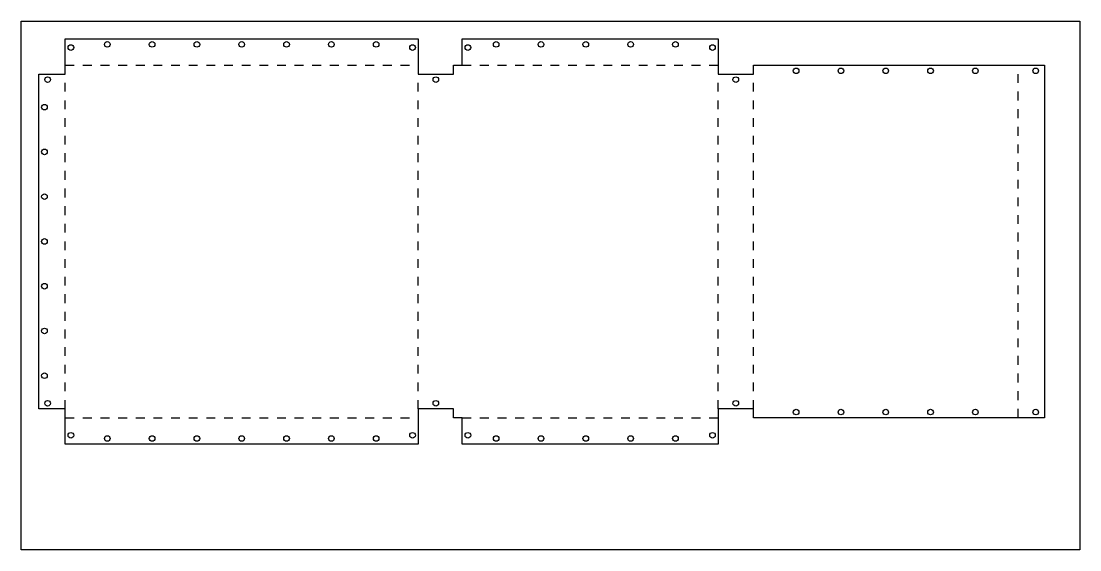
# Model space of a CAD drawing. Header units: metres. Extents: x 0 to 600, y -1550 to 300.
# Drawn here: x 0 to 600, y 0 to 300 of the extents above; entities that cross this region are included whole.
import ezdxf

# ---------------------------------------------------------------- set-up
doc = ezdxf.new("R2010")
doc.units = ezdxf.units.M

msp = doc.modelspace()

# ---------------------------------------------------------------- linework, layer by layer
at = {"layer": '1'}
for p, q in [((25, 270), (25, 290)), ((25, 290), (225, 290)), ((47.677468, 287.947532), (48.19249, 288.291659)), ((48.19249, 288.291659), (48.8, 288.4125)), ((48.8, 288.4125), (49.40751, 288.291659)), ((49.40751, 288.291659), (49.922532, 287.947532)), ((73.077468, 287.947532), (73.59249, 288.291659)), ((73.59249, 288.291659), (74.2, 288.4125)), ((74.2, 288.4125), (74.80751, 288.291659)), ((74.80751, 288.291659), (75.322532, 287.947532)), ((98.477468, 287.947532), (98.99249, 288.291659)), ((98.99249, 288.291659), (99.6, 288.4125)), ((99.6, 288.4125), (100.20751, 288.291659)), ((100.20751, 288.291659), (100.722532, 287.947532)), ((123.877468, 287.947532), (124.39249, 288.291659)), ((124.39249, 288.291659), (125, 288.4125)), ((125, 288.4125), (125.60751, 288.291659)), ((125.60751, 288.291659), (126.122532, 287.947532)), ((149.277468, 287.947532), (149.79249, 288.291659)), ((149.79249, 288.291659), (150.4, 288.4125)), ((150.4, 288.4125), (151.00751, 288.291659)), ((151.00751, 288.291659), (151.522532, 287.947532)), ((174.677468, 287.947532), (175.19249, 288.291659)), ((175.19249, 288.291659), (175.8, 288.4125)), ((175.8, 288.4125), (176.40751, 288.291659)), ((176.40751, 288.291659), (176.922532, 287.947532)), ((200.077468, 287.947532), (200.59249, 288.291659)), ((200.59249, 288.291659), (201.2, 288.4125)), ((201.2, 288.4125), (201.80751, 288.291659)), ((201.80751, 288.291659), (202.322532, 287.947532)), ((225, 290), (225, 270)), ((250, 275), (250, 290)), ((250, 290), (395, 290)), ((268.077468, 287.947532), (268.59249, 288.291659)), ((268.59249, 288.291659), (269.2, 288.4125)), ((269.2, 288.4125), (269.80751, 288.291659)), ((269.80751, 288.291659), (270.322532, 287.947532)), ((293.477468, 287.947532), (293.99249, 288.291659)), ((293.99249, 288.291659), (294.6, 288.4125)), ((294.6, 288.4125), (295.20751, 288.291659)), ((295.20751, 288.291659), (295.722532, 287.947532)), ((318.877468, 287.947532), (319.39249, 288.291659)), ((319.39249, 288.291659), (320, 288.4125)), ((320, 288.4125), (320.60751, 288.291659)), ((320.60751, 288.291659), (321.122532, 287.947532)), ((344.277468, 287.947532), (344.79249, 288.291659)), ((344.79249, 288.291659), (345.4, 288.4125)), ((345.4, 288.4125), (346.00751, 288.291659)), ((346.00751, 288.291659), (346.522532, 287.947532)), ((369.677468, 287.947532), (370.19249, 288.291659)), ((370.19249, 288.291659), (370.8, 288.4125)), ((370.8, 288.4125), (371.40751, 288.291659)), ((371.40751, 288.291659), (371.922532, 287.947532)), ((395, 290), (395, 270)), ((26.5875, 285), (26.708341, 285.60751)), ((26.708341, 284.39249), (26.5875, 285)), ((26.708341, 285.60751), (27.052468, 286.122532)), ((27.052468, 283.877468), (26.708341, 284.39249)), ((27.052468, 286.122532), (27.56749, 286.466659)), ((27.56749, 283.533341), (27.052468, 283.877468)), ((27.56749, 286.466659), (28.175, 286.5875)), ((28.175, 283.4125), (27.56749, 283.533341)), ((28.175, 286.5875), (28.78251, 286.466659)), ((28.78251, 283.533341), (28.175, 283.4125)), ((28.78251, 286.466659), (29.297532, 286.122532)), ((29.297532, 283.877468), (28.78251, 283.533341)), ((29.297532, 286.122532), (29.641659, 285.60751)), ((29.641659, 284.39249), (29.297532, 283.877468)), ((29.641659, 285.60751), (29.7625, 285)), ((29.7625, 285), (29.641659, 284.39249)), ((47.2125, 286.825), (47.333341, 287.43251)), ((47.333341, 286.21749), (47.2125, 286.825)), ((47.333341, 287.43251), (47.677468, 287.947532)), ((47.677468, 285.702468), (47.333341, 286.21749)), ((48.19249, 285.358341), (47.677468, 285.702468)), ((48.8, 285.2375), (48.19249, 285.358341)), ((49.40751, 285.358341), (48.8, 285.2375)), ((49.922532, 285.702468), (49.40751, 285.358341)), ((49.922532, 287.947532), (50.266659, 287.43251)), ((50.266659, 286.21749), (49.922532, 285.702468)), ((50.266659, 287.43251), (50.3875, 286.825)), ((50.3875, 286.825), (50.266659, 286.21749)), ((72.6125, 286.825), (72.733341, 287.43251)), ((72.733341, 286.21749), (72.6125, 286.825)), ((72.733341, 287.43251), (73.077468, 287.947532)), ((73.077468, 285.702468), (72.733341, 286.21749)), ((73.59249, 285.358341), (73.077468, 285.702468)), ((74.2, 285.2375), (73.59249, 285.358341)), ((74.80751, 285.358341), (74.2, 285.2375)), ((75.322532, 285.702468), (74.80751, 285.358341)), ((75.322532, 287.947532), (75.666659, 287.43251)), ((75.666659, 286.21749), (75.322532, 285.702468)), ((75.666659, 287.43251), (75.7875, 286.825)), ((75.7875, 286.825), (75.666659, 286.21749)), ((98.0125, 286.825), (98.133341, 287.43251)), ((98.133341, 286.21749), (98.0125, 286.825)), ((98.133341, 287.43251), (98.477468, 287.947532)), ((98.477468, 285.702468), (98.133341, 286.21749)), ((98.99249, 285.358341), (98.477468, 285.702468)), ((99.6, 285.2375), (98.99249, 285.358341)), ((100.20751, 285.358341), (99.6, 285.2375)), ((100.722532, 285.702468), (100.20751, 285.358341)), ((100.722532, 287.947532), (101.066659, 287.43251)), ((101.066659, 286.21749), (100.722532, 285.702468)), ((101.066659, 287.43251), (101.1875, 286.825)), ((101.1875, 286.825), (101.066659, 286.21749)), ((123.4125, 286.825), (123.533341, 287.43251)), ((123.533341, 286.21749), (123.4125, 286.825)), ((123.533341, 287.43251), (123.877468, 287.947532)), ((123.877468, 285.702468), (123.533341, 286.21749)), ((124.39249, 285.358341), (123.877468, 285.702468)), ((125, 285.2375), (124.39249, 285.358341)), ((125.60751, 285.358341), (125, 285.2375)), ((126.122532, 285.702468), (125.60751, 285.358341)), ((126.122532, 287.947532), (126.466659, 287.43251)), ((126.466659, 286.21749), (126.122532, 285.702468)), ((126.466659, 287.43251), (126.5875, 286.825)), ((126.5875, 286.825), (126.466659, 286.21749)), ((148.8125, 286.825), (148.933341, 287.43251)), ((148.933341, 286.21749), (148.8125, 286.825)), ((148.933341, 287.43251), (149.277468, 287.947532)), ((149.277468, 285.702468), (148.933341, 286.21749)), ((149.79249, 285.358341), (149.277468, 285.702468)), ((150.4, 285.2375), (149.79249, 285.358341)), ((151.00751, 285.358341), (150.4, 285.2375)), ((151.522532, 285.702468), (151.00751, 285.358341)), ((151.522532, 287.947532), (151.866659, 287.43251)), ((151.866659, 286.21749), (151.522532, 285.702468)), ((151.866659, 287.43251), (151.9875, 286.825)), ((151.9875, 286.825), (151.866659, 286.21749)), ((174.2125, 286.825), (174.333341, 287.43251)), ((174.333341, 286.21749), (174.2125, 286.825)), ((174.333341, 287.43251), (174.677468, 287.947532)), ((174.677468, 285.702468), (174.333341, 286.21749)), ((175.19249, 285.358341), (174.677468, 285.702468)), ((175.8, 285.2375), (175.19249, 285.358341)), ((176.40751, 285.358341), (175.8, 285.2375)), ((176.922532, 285.702468), (176.40751, 285.358341)), ((176.922532, 287.947532), (177.266659, 287.43251)), ((177.266659, 286.21749), (176.922532, 285.702468)), ((177.266659, 287.43251), (177.3875, 286.825)), ((177.3875, 286.825), (177.266659, 286.21749)), ((199.6125, 286.825), (199.733341, 287.43251)), ((199.733341, 286.21749), (199.6125, 286.825)), ((199.733341, 287.43251), (200.077468, 287.947532)), ((200.077468, 285.702468), (199.733341, 286.21749)), ((200.59249, 285.358341), (200.077468, 285.702468)), ((201.2, 285.2375), (200.59249, 285.358341)), ((201.80751, 285.358341), (201.2, 285.2375)), ((202.322532, 285.702468), (201.80751, 285.358341)), ((202.322532, 287.947532), (202.666659, 287.43251)), ((202.666659, 286.21749), (202.322532, 285.702468)), ((202.666659, 287.43251), (202.7875, 286.825)), ((202.7875, 286.825), (202.666659, 286.21749)), ((220.2375, 285), (220.358341, 285.60751)), ((220.358341, 284.39249), (220.2375, 285)), ((220.358341, 285.60751), (220.702468, 286.122532)), ((220.702468, 283.877468), (220.358341, 284.39249)), ((220.702468, 286.122532), (221.21749, 286.466659)), ((221.21749, 283.533341), (220.702468, 283.877468)), ((221.21749, 286.466659), (221.825, 286.5875)), ((221.825, 283.4125), (221.21749, 283.533341)), ((221.825, 286.5875), (222.43251, 286.466659)), ((222.43251, 283.533341), (221.825, 283.4125)), ((222.43251, 286.466659), (222.947532, 286.122532)), ((222.947532, 283.877468), (222.43251, 283.533341)), ((222.947532, 286.122532), (223.291659, 285.60751)), ((223.291659, 284.39249), (222.947532, 283.877468)), ((223.291659, 285.60751), (223.4125, 285)), ((223.4125, 285), (223.291659, 284.39249)), ((251.5875, 285), (251.708341, 285.60751)), ((251.708341, 284.39249), (251.5875, 285)), ((251.708341, 285.60751), (252.052468, 286.122532)), ((252.052468, 283.877468), (251.708341, 284.39249)), ((252.052468, 286.122532), (252.56749, 286.466659)), ((252.56749, 283.533341), (252.052468, 283.877468)), ((252.56749, 286.466659), (253.175, 286.5875)), ((253.175, 283.4125), (252.56749, 283.533341)), ((253.175, 286.5875), (253.78251, 286.466659)), ((253.78251, 283.533341), (253.175, 283.4125)), ((253.78251, 286.466659), (254.297532, 286.122532)), ((254.297532, 283.877468), (253.78251, 283.533341)), ((254.297532, 286.122532), (254.641659, 285.60751)), ((254.641659, 284.39249), (254.297532, 283.877468)), ((254.641659, 285.60751), (254.7625, 285)), ((254.7625, 285), (254.641659, 284.39249)), ((267.6125, 286.825), (267.733341, 287.43251)), ((267.733341, 286.21749), (267.6125, 286.825)), ((267.733341, 287.43251), (268.077468, 287.947532)), ((268.077468, 285.702468), (267.733341, 286.21749)), ((268.59249, 285.358341), (268.077468, 285.702468)), ((269.2, 285.2375), (268.59249, 285.358341)), ((269.80751, 285.358341), (269.2, 285.2375)), ((270.322532, 285.702468), (269.80751, 285.358341)), ((270.322532, 287.947532), (270.666659, 287.43251)), ((270.666659, 286.21749), (270.322532, 285.702468)), ((270.666659, 287.43251), (270.7875, 286.825)), ((270.7875, 286.825), (270.666659, 286.21749)), ((293.0125, 286.825), (293.133341, 287.43251)), ((293.133341, 286.21749), (293.0125, 286.825)), ((293.133341, 287.43251), (293.477468, 287.947532)), ((293.477468, 285.702468), (293.133341, 286.21749)), ((293.99249, 285.358341), (293.477468, 285.702468)), ((294.6, 285.2375), (293.99249, 285.358341)), ((295.20751, 285.358341), (294.6, 285.2375)), ((295.722532, 285.702468), (295.20751, 285.358341)), ((295.722532, 287.947532), (296.066659, 287.43251)), ((296.066659, 286.21749), (295.722532, 285.702468)), ((296.066659, 287.43251), (296.1875, 286.825)), ((296.1875, 286.825), (296.066659, 286.21749)), ((318.4125, 286.825), (318.533341, 287.43251)), ((318.533341, 286.21749), (318.4125, 286.825)), ((318.533341, 287.43251), (318.877468, 287.947532)), ((318.877468, 285.702468), (318.533341, 286.21749)), ((319.39249, 285.358341), (318.877468, 285.702468)), ((320, 285.2375), (319.39249, 285.358341)), ((320.60751, 285.358341), (320, 285.2375)), ((321.122532, 285.702468), (320.60751, 285.358341)), ((321.122532, 287.947532), (321.466659, 287.43251)), ((321.466659, 286.21749), (321.122532, 285.702468)), ((321.466659, 287.43251), (321.5875, 286.825)), ((321.5875, 286.825), (321.466659, 286.21749)), ((343.8125, 286.825), (343.933341, 287.43251)), ((343.933341, 286.21749), (343.8125, 286.825)), ((343.933341, 287.43251), (344.277468, 287.947532)), ((344.277468, 285.702468), (343.933341, 286.21749)), ((344.79249, 285.358341), (344.277468, 285.702468)), ((345.4, 285.2375), (344.79249, 285.358341)), ((346.00751, 285.358341), (345.4, 285.2375)), ((346.522532, 285.702468), (346.00751, 285.358341)), ((346.522532, 287.947532), (346.866659, 287.43251)), ((346.866659, 286.21749), (346.522532, 285.702468)), ((346.866659, 287.43251), (346.9875, 286.825)), ((346.9875, 286.825), (346.866659, 286.21749)), ((369.2125, 286.825), (369.333341, 287.43251)), ((369.333341, 286.21749), (369.2125, 286.825)), ((369.333341, 287.43251), (369.677468, 287.947532)), ((369.677468, 285.702468), (369.333341, 286.21749)), ((370.19249, 285.358341), (369.677468, 285.702468)), ((370.8, 285.2375), (370.19249, 285.358341)), ((371.40751, 285.358341), (370.8, 285.2375)), ((371.922532, 285.702468), (371.40751, 285.358341)), ((371.922532, 287.947532), (372.266659, 287.43251)), ((372.266659, 286.21749), (371.922532, 285.702468)), ((372.266659, 287.43251), (372.3875, 286.825)), ((372.3875, 286.825), (372.266659, 286.21749)), ((390.2375, 285), (390.358341, 285.60751)), ((390.358341, 284.39249), (390.2375, 285)), ((390.358341, 285.60751), (390.702468, 286.122532)), ((390.702468, 283.877468), (390.358341, 284.39249)), ((390.702468, 286.122532), (391.21749, 286.466659)), ((391.21749, 283.533341), (390.702468, 283.877468)), ((391.21749, 286.466659), (391.825, 286.5875)), ((391.825, 283.4125), (391.21749, 283.533341)), ((391.825, 286.5875), (392.43251, 286.466659)), ((392.43251, 283.533341), (391.825, 283.4125)), ((392.43251, 286.466659), (392.947532, 286.122532)), ((392.947532, 283.877468), (392.43251, 283.533341)), ((392.947532, 286.122532), (393.291659, 285.60751)), ((393.291659, 284.39249), (392.947532, 283.877468)), ((393.291659, 285.60751), (393.4125, 285)), ((393.4125, 285), (393.291659, 284.39249)), ((10, 80), (10, 270)), ((10, 270), (25, 270)), ((225, 270), (245.00001, 270)), ((245.00001, 270), (245.00001, 275)), ((245.00001, 275), (250, 275)), ((395, 270), (415, 270)), ((415, 270), (415, 275)), ((415, 275), (580, 275)), ((437.6125, 271.825), (437.733341, 272.43251)), ((437.733341, 271.21749), (437.6125, 271.825)), ((437.733341, 272.43251), (438.077468, 272.947532)), ((438.077468, 270.702468), (437.733341, 271.21749)), ((438.077468, 272.947532), (438.59249, 273.291659)), ((438.59249, 270.358341), (438.077468, 270.702468)), ((438.59249, 273.291659), (439.2, 273.4125)), ((439.2, 270.2375), (438.59249, 270.358341)), ((439.2, 273.4125), (439.80751, 273.291659)), ((439.80751, 270.358341), (439.2, 270.2375)), ((439.80751, 273.291659), (440.322532, 272.947532)), ((440.322532, 270.702468), (439.80751, 270.358341)), ((440.322532, 272.947532), (440.666659, 272.43251)), ((440.666659, 271.21749), (440.322532, 270.702468)), ((440.666659, 272.43251), (440.7875, 271.825)), ((440.7875, 271.825), (440.666659, 271.21749)), ((463.0125, 271.825), (463.133341, 272.43251)), ((463.133341, 271.21749), (463.0125, 271.825)), ((463.133341, 272.43251), (463.477468, 272.947532)), ((463.477468, 270.702468), (463.133341, 271.21749)), ((463.477468, 272.947532), (463.99249, 273.291659)), ((463.99249, 270.358341), (463.477468, 270.702468)), ((463.99249, 273.291659), (464.6, 273.4125)), ((464.6, 270.2375), (463.99249, 270.358341)), ((464.6, 273.4125), (465.20751, 273.291659)), ((465.20751, 270.358341), (464.6, 270.2375)), ((465.20751, 273.291659), (465.722532, 272.947532)), ((465.722532, 270.702468), (465.20751, 270.358341)), ((465.722532, 272.947532), (466.066659, 272.43251)), ((466.066659, 271.21749), (465.722532, 270.702468)), ((466.066659, 272.43251), (466.1875, 271.825)), ((466.1875, 271.825), (466.066659, 271.21749)), ((488.4125, 271.825), (488.533341, 272.43251)), ((488.533341, 271.21749), (488.4125, 271.825)), ((488.533341, 272.43251), (488.877468, 272.947532)), ((488.877468, 270.702468), (488.533341, 271.21749)), ((488.877468, 272.947532), (489.39249, 273.291659)), ((489.39249, 270.358341), (488.877468, 270.702468)), ((489.39249, 273.291659), (490, 273.4125)), ((490, 270.2375), (489.39249, 270.358341)), ((490, 273.4125), (490.60751, 273.291659)), ((490.60751, 270.358341), (490, 270.2375)), ((490.60751, 273.291659), (491.122532, 272.947532)), ((491.122532, 270.702468), (490.60751, 270.358341)), ((491.122532, 272.947532), (491.466659, 272.43251)), ((491.466659, 271.21749), (491.122532, 270.702468)), ((491.466659, 272.43251), (491.5875, 271.825)), ((491.5875, 271.825), (491.466659, 271.21749)), ((513.8125, 271.825), (513.933341, 272.43251)), ((513.933341, 271.21749), (513.8125, 271.825)), ((513.933341, 272.43251), (514.277468, 272.947532)), ((514.277468, 270.702468), (513.933341, 271.21749)), ((514.277468, 272.947532), (514.79249, 273.291659)), ((514.79249, 270.358341), (514.277468, 270.702468)), ((514.79249, 273.291659), (515.4, 273.4125)), ((515.4, 270.2375), (514.79249, 270.358341)), ((515.4, 273.4125), (516.00751, 273.291659)), ((516.00751, 270.358341), (515.4, 270.2375)), ((516.00751, 273.291659), (516.522532, 272.947532)), ((516.522532, 270.702468), (516.00751, 270.358341)), ((516.522532, 272.947532), (516.866659, 272.43251)), ((516.866659, 271.21749), (516.522532, 270.702468)), ((516.866659, 272.43251), (516.9875, 271.825)), ((516.9875, 271.825), (516.866659, 271.21749)), ((539.2125, 271.825), (539.333341, 272.43251)), ((539.333341, 271.21749), (539.2125, 271.825)), ((539.333341, 272.43251), (539.677468, 272.947532)), ((539.677468, 270.702468), (539.333341, 271.21749)), ((539.677468, 272.947532), (540.19249, 273.291659)), ((540.19249, 270.358341), (539.677468, 270.702468)), ((540.19249, 273.291659), (540.8, 273.4125)), ((540.8, 270.2375), (540.19249, 270.358341)), ((540.8, 273.4125), (541.40751, 273.291659)), ((541.40751, 270.358341), (540.8, 270.2375)), ((541.40751, 273.291659), (541.922532, 272.947532)), ((541.922532, 270.702468), (541.40751, 270.358341)), ((541.922532, 272.947532), (542.266659, 272.43251)), ((542.266659, 271.21749), (541.922532, 270.702468)), ((542.266659, 272.43251), (542.3875, 271.825)), ((542.3875, 271.825), (542.266659, 271.21749)), ((573.4125, 271.825), (573.533341, 272.43251)), ((573.533341, 271.21749), (573.4125, 271.825)), ((573.533341, 272.43251), (573.877468, 272.947532)), ((573.877468, 270.702468), (573.533341, 271.21749)), ((573.877468, 272.947532), (574.39249, 273.291659)), ((574.39249, 270.358341), (573.877468, 270.702468)), ((574.39249, 273.291659), (575, 273.4125)), ((575, 270.2375), (574.39249, 270.358341)), ((575, 273.4125), (575.60751, 273.291659)), ((575.60751, 270.358341), (575, 270.2375)), ((575.60751, 273.291659), (576.122532, 272.947532)), ((576.122532, 270.702468), (575.60751, 270.358341)), ((576.122532, 272.947532), (576.466659, 272.43251)), ((576.466659, 271.21749), (576.122532, 270.702468)), ((576.466659, 272.43251), (576.5875, 271.825)), ((576.5875, 271.825), (576.466659, 271.21749)), ((580, 275), (580, 75)), ((13.4125, 266.825), (13.533341, 267.43251)), ((13.533341, 266.21749), (13.4125, 266.825)), ((13.533341, 267.43251), (13.877468, 267.947532)), ((13.877468, 265.702468), (13.533341, 266.21749)), ((13.877468, 267.947532), (14.39249, 268.291659)), ((14.39249, 265.358341), (13.877468, 265.702468)), ((14.39249, 268.291659), (15, 268.4125)), ((15, 265.2375), (14.39249, 265.358341)), ((15, 268.4125), (15.60751, 268.291659)), ((15.60751, 265.358341), (15, 265.2375)), ((15.60751, 268.291659), (16.122532, 267.947532)), ((16.122532, 265.702468), (15.60751, 265.358341)), ((16.122532, 267.947532), (16.466659, 267.43251)), ((16.466659, 266.21749), (16.122532, 265.702468)), ((16.466659, 267.43251), (16.5875, 266.825)), ((16.5875, 266.825), (16.466659, 266.21749)), ((233.4125, 266.825), (233.533341, 267.43251)), ((233.533341, 266.21749), (233.4125, 266.825)), ((233.533341, 267.43251), (233.877468, 267.947532)), ((233.877468, 265.702468), (233.533341, 266.21749)), ((233.877468, 267.947532), (234.39249, 268.291659)), ((234.39249, 265.358341), (233.877468, 265.702468)), ((234.39249, 268.291659), (235, 268.4125)), ((235, 265.2375), (234.39249, 265.358341)), ((235, 268.4125), (235.60751, 268.291659)), ((235.60751, 265.358341), (235, 265.2375)), ((235.60751, 268.291659), (236.122532, 267.947532)), ((236.122532, 265.702468), (235.60751, 265.358341)), ((236.122532, 267.947532), (236.466659, 267.43251)), ((236.466659, 266.21749), (236.122532, 265.702468)), ((236.466659, 267.43251), (236.5875, 266.825)), ((236.5875, 266.825), (236.466659, 266.21749)), ((403.4125, 266.825), (403.533341, 267.43251)), ((403.533341, 266.21749), (403.4125, 266.825)), ((403.533341, 267.43251), (403.877468, 267.947532)), ((403.877468, 265.702468), (403.533341, 266.21749)), ((403.877468, 267.947532), (404.39249, 268.291659)), ((404.39249, 265.358341), (403.877468, 265.702468)), ((404.39249, 268.291659), (405, 268.4125)), ((405, 265.2375), (404.39249, 265.358341)), ((405, 268.4125), (405.60751, 268.291659)), ((405.60751, 265.358341), (405, 265.2375)), ((405.60751, 268.291659), (406.122532, 267.947532)), ((406.122532, 265.702468), (405.60751, 265.358341)), ((406.122532, 267.947532), (406.466659, 267.43251)), ((406.466659, 266.21749), (406.122532, 265.702468)), ((406.466659, 267.43251), (406.5875, 266.825)), ((406.5875, 266.825), (406.466659, 266.21749)), ((11.708341, 251.80751), (12.052468, 252.322532)), ((12.052468, 252.322532), (12.56749, 252.666659)), ((12.56749, 252.666659), (13.175, 252.7875)), ((13.175, 252.7875), (13.78251, 252.666659)), ((13.78251, 252.666659), (14.297532, 252.322532)), ((14.297532, 252.322532), (14.641659, 251.80751)), ((11.5875, 251.2), (11.708341, 251.80751)), ((11.708341, 250.59249), (11.5875, 251.2)), ((12.052468, 250.077468), (11.708341, 250.59249)), ((12.56749, 249.733341), (12.052468, 250.077468)), ((13.175, 249.6125), (12.56749, 249.733341)), ((13.78251, 249.733341), (13.175, 249.6125)), ((14.297532, 250.077468), (13.78251, 249.733341)), ((14.641659, 250.59249), (14.297532, 250.077468)), ((14.641659, 251.80751), (14.7625, 251.2)), ((14.7625, 251.2), (14.641659, 250.59249)), ((11.5875, 225.8), (11.708341, 226.40751)), ((11.708341, 225.19249), (11.5875, 225.8)), ((11.708341, 226.40751), (12.052468, 226.922532)), ((12.052468, 224.677468), (11.708341, 225.19249)), ((12.052468, 226.922532), (12.56749, 227.266659)), ((12.56749, 224.333341), (12.052468, 224.677468)), ((12.56749, 227.266659), (13.175, 227.3875)), ((13.175, 224.2125), (12.56749, 224.333341)), ((13.175, 227.3875), (13.78251, 227.266659)), ((13.78251, 224.333341), (13.175, 224.2125)), ((13.78251, 227.266659), (14.297532, 226.922532)), ((14.297532, 224.677468), (13.78251, 224.333341)), ((14.297532, 226.922532), (14.641659, 226.40751)), ((14.641659, 225.19249), (14.297532, 224.677468)), ((14.641659, 226.40751), (14.7625, 225.8)), ((14.7625, 225.8), (14.641659, 225.19249)), ((11.5875, 200.4), (11.708341, 201.00751)), ((11.708341, 199.79249), (11.5875, 200.4)), ((11.708341, 201.00751), (12.052468, 201.522532)), ((12.052468, 199.277468), (11.708341, 199.79249)), ((12.052468, 201.522532), (12.56749, 201.866659)), ((12.56749, 198.933341), (12.052468, 199.277468)), ((12.56749, 201.866659), (13.175, 201.9875)), ((13.175, 198.8125), (12.56749, 198.933341)), ((13.175, 201.9875), (13.78251, 201.866659)), ((13.78251, 198.933341), (13.175, 198.8125)), ((13.78251, 201.866659), (14.297532, 201.522532)), ((14.297532, 199.277468), (13.78251, 198.933341)), ((14.297532, 201.522532), (14.641659, 201.00751)), ((14.641659, 199.79249), (14.297532, 199.277468)), ((14.641659, 201.00751), (14.7625, 200.4)), ((14.7625, 200.4), (14.641659, 199.79249)), ((11.5875, 175), (11.708341, 175.60751)), ((11.708341, 174.39249), (11.5875, 175)), ((11.708341, 175.60751), (12.052468, 176.122532)), ((12.052468, 173.877468), (11.708341, 174.39249)), ((12.052468, 176.122532), (12.56749, 176.466659)), ((12.56749, 176.466659), (13.175, 176.5875)), ((13.175, 176.5875), (13.78251, 176.466659)), ((13.78251, 176.466659), (14.297532, 176.122532)), ((14.297532, 176.122532), (14.641659, 175.60751)), ((14.641659, 174.39249), (14.297532, 173.877468)), ((14.641659, 175.60751), (14.7625, 175)), ((14.7625, 175), (14.641659, 174.39249)), ((12.56749, 173.533341), (12.052468, 173.877468)), ((13.175, 173.4125), (12.56749, 173.533341)), ((13.78251, 173.533341), (13.175, 173.4125)), ((14.297532, 173.877468), (13.78251, 173.533341)), ((11.5875, 149.6), (11.708341, 150.20751)), ((11.708341, 150.20751), (12.052468, 150.722532)), ((12.052468, 150.722532), (12.56749, 151.066659)), ((12.56749, 151.066659), (13.175, 151.1875)), ((13.175, 151.1875), (13.78251, 151.066659)), ((13.78251, 151.066659), (14.297532, 150.722532)), ((14.297532, 150.722532), (14.641659, 150.20751)), ((14.641659, 150.20751), (14.7625, 149.6)), ((11.708341, 148.99249), (11.5875, 149.6)), ((12.052468, 148.477468), (11.708341, 148.99249)), ((12.56749, 148.133341), (12.052468, 148.477468)), ((13.175, 148.0125), (12.56749, 148.133341)), ((13.78251, 148.133341), (13.175, 148.0125)), ((14.297532, 148.477468), (13.78251, 148.133341)), ((14.641659, 148.99249), (14.297532, 148.477468)), ((14.7625, 149.6), (14.641659, 148.99249)), ((11.5875, 124.2), (11.708341, 124.80751)), ((11.708341, 123.59249), (11.5875, 124.2)), ((11.708341, 124.80751), (12.052468, 125.322532)), ((12.052468, 123.077468), (11.708341, 123.59249)), ((12.052468, 125.322532), (12.56749, 125.666659)), ((12.56749, 122.733341), (12.052468, 123.077468)), ((12.56749, 125.666659), (13.175, 125.7875)), ((13.175, 122.6125), (12.56749, 122.733341)), ((13.175, 125.7875), (13.78251, 125.666659)), ((13.78251, 122.733341), (13.175, 122.6125)), ((13.78251, 125.666659), (14.297532, 125.322532)), ((14.297532, 123.077468), (13.78251, 122.733341)), ((14.297532, 125.322532), (14.641659, 124.80751)), ((14.641659, 123.59249), (14.297532, 123.077468)), ((14.641659, 124.80751), (14.7625, 124.2)), ((14.7625, 124.2), (14.641659, 123.59249)), ((11.5875, 98.8), (11.708341, 99.40751)), ((11.708341, 98.19249), (11.5875, 98.8)), ((11.708341, 99.40751), (12.052468, 99.922532)), ((12.052468, 97.677468), (11.708341, 98.19249)), ((12.052468, 99.922532), (12.56749, 100.266659)), ((12.56749, 97.333341), (12.052468, 97.677468)), ((12.56749, 100.266659), (13.175, 100.3875)), ((13.175, 97.2125), (12.56749, 97.333341)), ((13.175, 100.3875), (13.78251, 100.266659)), ((13.78251, 97.333341), (13.175, 97.2125)), ((13.78251, 100.266659), (14.297532, 99.922532)), ((14.297532, 97.677468), (13.78251, 97.333341)), ((14.297532, 99.922532), (14.641659, 99.40751)), ((14.641659, 98.19249), (14.297532, 97.677468)), ((14.641659, 99.40751), (14.7625, 98.8)), ((14.7625, 98.8), (14.641659, 98.19249)), ((13.533341, 83.78251), (13.877468, 84.297532)), ((13.877468, 84.297532), (14.39249, 84.641659)), ((14.39249, 84.641659), (15, 84.7625)), ((15, 84.7625), (15.60751, 84.641659)), ((15.60751, 84.641659), (16.122532, 84.297532)), ((16.122532, 84.297532), (16.466659, 83.78251)), ((233.533341, 83.78251), (233.877468, 84.297532)), ((233.877468, 84.297532), (234.39249, 84.641659)), ((234.39249, 84.641659), (235, 84.7625)), ((235, 84.7625), (235.60751, 84.641659)), ((235.60751, 84.641659), (236.122532, 84.297532)), ((236.122532, 84.297532), (236.466659, 83.78251)), ((403.533341, 83.78251), (403.877468, 84.297532)), ((403.877468, 84.297532), (404.39249, 84.641659)), ((404.39249, 84.641659), (405, 84.7625)), ((405, 84.7625), (405.60751, 84.641659)), ((405.60751, 84.641659), (406.122532, 84.297532)), ((406.122532, 84.297532), (406.466659, 83.78251)), ((25, 80), (10, 80)), ((13.4125, 83.175), (13.533341, 83.78251)), ((13.533341, 82.56749), (13.4125, 83.175)), ((13.877468, 82.052468), (13.533341, 82.56749)), ((14.39249, 81.708341), (13.877468, 82.052468)), ((15, 81.5875), (14.39249, 81.708341)), ((15.60751, 81.708341), (15, 81.5875)), ((16.122532, 82.052468), (15.60751, 81.708341)), ((16.466659, 82.56749), (16.122532, 82.052468)), ((16.466659, 83.78251), (16.5875, 83.175)), ((16.5875, 83.175), (16.466659, 82.56749)), ((25, 60), (25, 80)), ((245.00001, 80), (225, 80)), ((225, 80), (225, 60)), ((233.4125, 83.175), (233.533341, 83.78251)), ((233.533341, 82.56749), (233.4125, 83.175)), ((233.877468, 82.052468), (233.533341, 82.56749)), ((234.39249, 81.708341), (233.877468, 82.052468)), ((235, 81.5875), (234.39249, 81.708341)), ((235.60751, 81.708341), (235, 81.5875)), ((236.122532, 82.052468), (235.60751, 81.708341)), ((236.466659, 82.56749), (236.122532, 82.052468)), ((236.466659, 83.78251), (236.5875, 83.175)), ((236.5875, 83.175), (236.466659, 82.56749)), ((245.00001, 75), (245.00001, 80)), ((415, 80), (395, 80)), ((395, 80), (395, 60)), ((403.4125, 83.175), (403.533341, 83.78251)), ((403.533341, 82.56749), (403.4125, 83.175)), ((403.877468, 82.052468), (403.533341, 82.56749)), ((404.39249, 81.708341), (403.877468, 82.052468)), ((405, 81.5875), (404.39249, 81.708341)), ((405.60751, 81.708341), (405, 81.5875)), ((406.122532, 82.052468), (405.60751, 81.708341)), ((406.466659, 82.56749), (406.122532, 82.052468)), ((406.466659, 83.78251), (406.5875, 83.175)), ((406.5875, 83.175), (406.466659, 82.56749)), ((415, 75), (415, 80)), ((437.6125, 78.175), (437.733341, 78.78251)), ((437.733341, 77.56749), (437.6125, 78.175)), ((437.733341, 78.78251), (438.077468, 79.297532)), ((438.077468, 79.297532), (438.59249, 79.641659)), ((438.59249, 79.641659), (439.2, 79.7625)), ((439.2, 79.7625), (439.80751, 79.641659)), ((439.80751, 79.641659), (440.322532, 79.297532)), ((440.322532, 79.297532), (440.666659, 78.78251)), ((440.666659, 78.78251), (440.7875, 78.175)), ((440.7875, 78.175), (440.666659, 77.56749)), ((463.0125, 78.175), (463.133341, 78.78251)), ((463.133341, 77.56749), (463.0125, 78.175)), ((463.133341, 78.78251), (463.477468, 79.297532)), ((463.477468, 79.297532), (463.99249, 79.641659)), ((463.99249, 79.641659), (464.6, 79.7625)), ((464.6, 79.7625), (465.20751, 79.641659)), ((465.20751, 79.641659), (465.722532, 79.297532)), ((465.722532, 79.297532), (466.066659, 78.78251)), ((466.066659, 78.78251), (466.1875, 78.175)), ((466.1875, 78.175), (466.066659, 77.56749)), ((488.4125, 78.175), (488.533341, 78.78251)), ((488.533341, 77.56749), (488.4125, 78.175)), ((488.533341, 78.78251), (488.877468, 79.297532)), ((488.877468, 79.297532), (489.39249, 79.641659)), ((489.39249, 79.641659), (490, 79.7625)), ((490, 79.7625), (490.60751, 79.641659)), ((490.60751, 79.641659), (491.122532, 79.297532)), ((491.122532, 79.297532), (491.466659, 78.78251)), ((491.466659, 78.78251), (491.5875, 78.175)), ((491.5875, 78.175), (491.466659, 77.56749)), ((513.8125, 78.175), (513.933341, 78.78251)), ((513.933341, 77.56749), (513.8125, 78.175)), ((513.933341, 78.78251), (514.277468, 79.297532)), ((514.277468, 79.297532), (514.79249, 79.641659)), ((514.79249, 79.641659), (515.4, 79.7625)), ((515.4, 79.7625), (516.00751, 79.641659)), ((516.00751, 79.641659), (516.522532, 79.297532)), ((516.522532, 79.297532), (516.866659, 78.78251)), ((516.866659, 78.78251), (516.9875, 78.175)), ((516.9875, 78.175), (516.866659, 77.56749)), ((539.2125, 78.175), (539.333341, 78.78251)), ((539.333341, 77.56749), (539.2125, 78.175)), ((539.333341, 78.78251), (539.677468, 79.297532)), ((539.677468, 79.297532), (540.19249, 79.641659)), ((540.19249, 79.641659), (540.8, 79.7625)), ((540.8, 79.7625), (541.40751, 79.641659)), ((541.40751, 79.641659), (541.922532, 79.297532)), ((541.922532, 79.297532), (542.266659, 78.78251)), ((542.266659, 78.78251), (542.3875, 78.175)), ((542.3875, 78.175), (542.266659, 77.56749)), ((573.4125, 78.175), (573.533341, 78.78251)), ((573.533341, 77.56749), (573.4125, 78.175)), ((573.533341, 78.78251), (573.877468, 79.297532)), ((573.877468, 79.297532), (574.39249, 79.641659)), ((574.39249, 79.641659), (575, 79.7625)), ((575, 79.7625), (575.60751, 79.641659)), ((575.60751, 79.641659), (576.122532, 79.297532)), ((576.122532, 79.297532), (576.466659, 78.78251)), ((576.466659, 78.78251), (576.5875, 78.175)), ((576.5875, 78.175), (576.466659, 77.56749)), ((250, 75), (245.00001, 75)), ((250, 60), (250, 75)), ((580, 75), (415, 75)), ((438.077468, 77.052468), (437.733341, 77.56749)), ((438.59249, 76.708341), (438.077468, 77.052468)), ((439.2, 76.5875), (438.59249, 76.708341)), ((439.80751, 76.708341), (439.2, 76.5875)), ((440.322532, 77.052468), (439.80751, 76.708341)), ((440.666659, 77.56749), (440.322532, 77.052468)), ((463.477468, 77.052468), (463.133341, 77.56749)), ((463.99249, 76.708341), (463.477468, 77.052468)), ((464.6, 76.5875), (463.99249, 76.708341)), ((465.20751, 76.708341), (464.6, 76.5875)), ((465.722532, 77.052468), (465.20751, 76.708341)), ((466.066659, 77.56749), (465.722532, 77.052468)), ((488.877468, 77.052468), (488.533341, 77.56749)), ((489.39249, 76.708341), (488.877468, 77.052468)), ((490, 76.5875), (489.39249, 76.708341)), ((490.60751, 76.708341), (490, 76.5875)), ((491.122532, 77.052468), (490.60751, 76.708341)), ((491.466659, 77.56749), (491.122532, 77.052468)), ((514.277468, 77.052468), (513.933341, 77.56749)), ((514.79249, 76.708341), (514.277468, 77.052468)), ((515.4, 76.5875), (514.79249, 76.708341)), ((516.00751, 76.708341), (515.4, 76.5875)), ((516.522532, 77.052468), (516.00751, 76.708341)), ((516.866659, 77.56749), (516.522532, 77.052468)), ((539.677468, 77.052468), (539.333341, 77.56749)), ((540.19249, 76.708341), (539.677468, 77.052468)), ((540.8, 76.5875), (540.19249, 76.708341)), ((541.40751, 76.708341), (540.8, 76.5875)), ((541.922532, 77.052468), (541.40751, 76.708341)), ((542.266659, 77.56749), (541.922532, 77.052468)), ((573.877468, 77.052468), (573.533341, 77.56749)), ((574.39249, 76.708341), (573.877468, 77.052468)), ((575, 76.5875), (574.39249, 76.708341)), ((575.60751, 76.708341), (575, 76.5875)), ((576.122532, 77.052468), (575.60751, 76.708341)), ((576.466659, 77.56749), (576.122532, 77.052468)), ((26.708341, 65.60751), (27.052468, 66.122532)), ((27.052468, 66.122532), (27.56749, 66.466659)), ((27.56749, 66.466659), (28.175, 66.5875)), ((28.175, 66.5875), (28.78251, 66.466659)), ((28.78251, 66.466659), (29.297532, 66.122532)), ((29.297532, 66.122532), (29.641659, 65.60751)), ((220.358341, 65.60751), (220.702468, 66.122532)), ((220.702468, 66.122532), (221.21749, 66.466659)), ((221.21749, 66.466659), (221.825, 66.5875)), ((221.825, 66.5875), (222.43251, 66.466659)), ((222.43251, 66.466659), (222.947532, 66.122532)), ((222.947532, 66.122532), (223.291659, 65.60751)), ((251.708341, 65.60751), (252.052468, 66.122532)), ((252.052468, 66.122532), (252.56749, 66.466659)), ((252.56749, 66.466659), (253.175, 66.5875)), ((253.175, 66.5875), (253.78251, 66.466659)), ((253.78251, 66.466659), (254.297532, 66.122532)), ((254.297532, 66.122532), (254.641659, 65.60751)), ((390.358341, 65.60751), (390.702468, 66.122532)), ((390.702468, 66.122532), (391.21749, 66.466659)), ((391.21749, 66.466659), (391.825, 66.5875)), ((391.825, 66.5875), (392.43251, 66.466659)), ((392.43251, 66.466659), (392.947532, 66.122532)), ((392.947532, 66.122532), (393.291659, 65.60751)), ((225, 60), (25, 60)), ((26.5875, 65), (26.708341, 65.60751)), ((26.708341, 64.39249), (26.5875, 65)), ((27.052468, 63.877468), (26.708341, 64.39249)), ((27.56749, 63.533341), (27.052468, 63.877468)), ((28.175, 63.4125), (27.56749, 63.533341)), ((28.78251, 63.533341), (28.175, 63.4125)), ((29.297532, 63.877468), (28.78251, 63.533341)), ((29.641659, 64.39249), (29.297532, 63.877468)), ((29.641659, 65.60751), (29.7625, 65)), ((29.7625, 65), (29.641659, 64.39249)), ((47.2125, 63.175), (47.333341, 63.78251)), ((47.333341, 62.56749), (47.2125, 63.175)), ((47.333341, 63.78251), (47.677468, 64.297532)), ((47.677468, 62.052468), (47.333341, 62.56749)), ((47.677468, 64.297532), (48.19249, 64.641659)), ((48.19249, 61.708341), (47.677468, 62.052468)), ((48.19249, 64.641659), (48.8, 64.7625)), ((48.8, 61.5875), (48.19249, 61.708341)), ((48.8, 64.7625), (49.40751, 64.641659)), ((49.40751, 61.708341), (48.8, 61.5875)), ((49.40751, 64.641659), (49.922532, 64.297532)), ((49.922532, 62.052468), (49.40751, 61.708341)), ((49.922532, 64.297532), (50.266659, 63.78251)), ((50.266659, 62.56749), (49.922532, 62.052468)), ((50.266659, 63.78251), (50.3875, 63.175)), ((50.3875, 63.175), (50.266659, 62.56749)), ((72.6125, 63.175), (72.733341, 63.78251)), ((72.733341, 62.56749), (72.6125, 63.175)), ((72.733341, 63.78251), (73.077468, 64.297532)), ((73.077468, 62.052468), (72.733341, 62.56749)), ((73.077468, 64.297532), (73.59249, 64.641659)), ((73.59249, 61.708341), (73.077468, 62.052468)), ((73.59249, 64.641659), (74.2, 64.7625)), ((74.2, 61.5875), (73.59249, 61.708341)), ((74.2, 64.7625), (74.80751, 64.641659)), ((74.80751, 61.708341), (74.2, 61.5875)), ((74.80751, 64.641659), (75.322532, 64.297532)), ((75.322532, 62.052468), (74.80751, 61.708341)), ((75.322532, 64.297532), (75.666659, 63.78251)), ((75.666659, 62.56749), (75.322532, 62.052468)), ((75.666659, 63.78251), (75.7875, 63.175)), ((75.7875, 63.175), (75.666659, 62.56749)), ((98.0125, 63.175), (98.133341, 63.78251)), ((98.133341, 62.56749), (98.0125, 63.175)), ((98.133341, 63.78251), (98.477468, 64.297532)), ((98.477468, 62.052468), (98.133341, 62.56749)), ((98.477468, 64.297532), (98.99249, 64.641659)), ((98.99249, 61.708341), (98.477468, 62.052468)), ((98.99249, 64.641659), (99.6, 64.7625)), ((99.6, 61.5875), (98.99249, 61.708341)), ((99.6, 64.7625), (100.20751, 64.641659)), ((100.20751, 61.708341), (99.6, 61.5875)), ((100.20751, 64.641659), (100.722532, 64.297532)), ((100.722532, 62.052468), (100.20751, 61.708341)), ((100.722532, 64.297532), (101.066659, 63.78251)), ((101.066659, 62.56749), (100.722532, 62.052468)), ((101.066659, 63.78251), (101.1875, 63.175)), ((101.1875, 63.175), (101.066659, 62.56749)), ((123.4125, 63.175), (123.533341, 63.78251)), ((123.533341, 62.56749), (123.4125, 63.175)), ((123.533341, 63.78251), (123.877468, 64.297532)), ((123.877468, 62.052468), (123.533341, 62.56749)), ((123.877468, 64.297532), (124.39249, 64.641659)), ((124.39249, 61.708341), (123.877468, 62.052468)), ((124.39249, 64.641659), (125, 64.7625)), ((125, 61.5875), (124.39249, 61.708341)), ((125, 64.7625), (125.60751, 64.641659)), ((125.60751, 61.708341), (125, 61.5875)), ((125.60751, 64.641659), (126.122532, 64.297532)), ((126.122532, 62.052468), (125.60751, 61.708341)), ((126.122532, 64.297532), (126.466659, 63.78251)), ((126.466659, 62.56749), (126.122532, 62.052468)), ((126.466659, 63.78251), (126.5875, 63.175)), ((126.5875, 63.175), (126.466659, 62.56749)), ((148.8125, 63.175), (148.933341, 63.78251)), ((148.933341, 62.56749), (148.8125, 63.175)), ((148.933341, 63.78251), (149.277468, 64.297532)), ((149.277468, 62.052468), (148.933341, 62.56749)), ((149.277468, 64.297532), (149.79249, 64.641659)), ((149.79249, 61.708341), (149.277468, 62.052468)), ((149.79249, 64.641659), (150.4, 64.7625)), ((150.4, 61.5875), (149.79249, 61.708341)), ((150.4, 64.7625), (151.00751, 64.641659)), ((151.00751, 61.708341), (150.4, 61.5875)), ((151.00751, 64.641659), (151.522532, 64.297532)), ((151.522532, 62.052468), (151.00751, 61.708341)), ((151.522532, 64.297532), (151.866659, 63.78251)), ((151.866659, 62.56749), (151.522532, 62.052468)), ((151.866659, 63.78251), (151.9875, 63.175)), ((151.9875, 63.175), (151.866659, 62.56749)), ((174.2125, 63.175), (174.333341, 63.78251)), ((174.333341, 62.56749), (174.2125, 63.175)), ((174.333341, 63.78251), (174.677468, 64.297532)), ((174.677468, 62.052468), (174.333341, 62.56749)), ((174.677468, 64.297532), (175.19249, 64.641659)), ((175.19249, 61.708341), (174.677468, 62.052468)), ((175.19249, 64.641659), (175.8, 64.7625)), ((175.8, 61.5875), (175.19249, 61.708341)), ((175.8, 64.7625), (176.40751, 64.641659)), ((176.40751, 61.708341), (175.8, 61.5875)), ((176.40751, 64.641659), (176.922532, 64.297532)), ((176.922532, 62.052468), (176.40751, 61.708341)), ((176.922532, 64.297532), (177.266659, 63.78251)), ((177.266659, 62.56749), (176.922532, 62.052468)), ((177.266659, 63.78251), (177.3875, 63.175)), ((177.3875, 63.175), (177.266659, 62.56749)), ((199.6125, 63.175), (199.733341, 63.78251)), ((199.733341, 62.56749), (199.6125, 63.175)), ((199.733341, 63.78251), (200.077468, 64.297532)), ((200.077468, 62.052468), (199.733341, 62.56749)), ((200.077468, 64.297532), (200.59249, 64.641659)), ((200.59249, 61.708341), (200.077468, 62.052468)), ((200.59249, 64.641659), (201.2, 64.7625)), ((201.2, 61.5875), (200.59249, 61.708341)), ((201.2, 64.7625), (201.80751, 64.641659)), ((201.80751, 61.708341), (201.2, 61.5875)), ((201.80751, 64.641659), (202.322532, 64.297532)), ((202.322532, 62.052468), (201.80751, 61.708341)), ((202.322532, 64.297532), (202.666659, 63.78251)), ((202.666659, 62.56749), (202.322532, 62.052468)), ((202.666659, 63.78251), (202.7875, 63.175)), ((202.7875, 63.175), (202.666659, 62.56749)), ((220.2375, 65), (220.358341, 65.60751)), ((220.358341, 64.39249), (220.2375, 65)), ((220.702468, 63.877468), (220.358341, 64.39249)), ((221.21749, 63.533341), (220.702468, 63.877468)), ((221.825, 63.4125), (221.21749, 63.533341)), ((222.43251, 63.533341), (221.825, 63.4125)), ((222.947532, 63.877468), (222.43251, 63.533341)), ((223.291659, 64.39249), (222.947532, 63.877468)), ((223.291659, 65.60751), (223.4125, 65)), ((223.4125, 65), (223.291659, 64.39249)), ((395, 60), (250, 60)), ((251.5875, 65), (251.708341, 65.60751)), ((251.708341, 64.39249), (251.5875, 65)), ((252.052468, 63.877468), (251.708341, 64.39249)), ((252.56749, 63.533341), (252.052468, 63.877468)), ((253.175, 63.4125), (252.56749, 63.533341)), ((253.78251, 63.533341), (253.175, 63.4125)), ((254.297532, 63.877468), (253.78251, 63.533341)), ((254.641659, 64.39249), (254.297532, 63.877468)), ((254.641659, 65.60751), (254.7625, 65)), ((254.7625, 65), (254.641659, 64.39249)), ((267.6125, 63.175), (267.733341, 63.78251)), ((267.733341, 62.56749), (267.6125, 63.175)), ((267.733341, 63.78251), (268.077468, 64.297532)), ((268.077468, 62.052468), (267.733341, 62.56749)), ((268.077468, 64.297532), (268.59249, 64.641659)), ((268.59249, 61.708341), (268.077468, 62.052468)), ((268.59249, 64.641659), (269.2, 64.7625)), ((269.2, 61.5875), (268.59249, 61.708341)), ((269.2, 64.7625), (269.80751, 64.641659)), ((269.80751, 61.708341), (269.2, 61.5875)), ((269.80751, 64.641659), (270.322532, 64.297532)), ((270.322532, 62.052468), (269.80751, 61.708341)), ((270.322532, 64.297532), (270.666659, 63.78251)), ((270.666659, 62.56749), (270.322532, 62.052468)), ((270.666659, 63.78251), (270.7875, 63.175)), ((270.7875, 63.175), (270.666659, 62.56749)), ((293.0125, 63.175), (293.133341, 63.78251)), ((293.133341, 62.56749), (293.0125, 63.175)), ((293.133341, 63.78251), (293.477468, 64.297532)), ((293.477468, 62.052468), (293.133341, 62.56749)), ((293.477468, 64.297532), (293.99249, 64.641659)), ((293.99249, 61.708341), (293.477468, 62.052468)), ((293.99249, 64.641659), (294.6, 64.7625)), ((294.6, 61.5875), (293.99249, 61.708341)), ((294.6, 64.7625), (295.20751, 64.641659)), ((295.20751, 61.708341), (294.6, 61.5875)), ((295.20751, 64.641659), (295.722532, 64.297532)), ((295.722532, 62.052468), (295.20751, 61.708341)), ((295.722532, 64.297532), (296.066659, 63.78251)), ((296.066659, 62.56749), (295.722532, 62.052468)), ((296.066659, 63.78251), (296.1875, 63.175)), ((296.1875, 63.175), (296.066659, 62.56749)), ((318.4125, 63.175), (318.533341, 63.78251)), ((318.533341, 62.56749), (318.4125, 63.175)), ((318.533341, 63.78251), (318.877468, 64.297532)), ((318.877468, 62.052468), (318.533341, 62.56749)), ((318.877468, 64.297532), (319.39249, 64.641659)), ((319.39249, 61.708341), (318.877468, 62.052468)), ((319.39249, 64.641659), (320, 64.7625)), ((320, 61.5875), (319.39249, 61.708341)), ((320, 64.7625), (320.60751, 64.641659)), ((320.60751, 61.708341), (320, 61.5875)), ((320.60751, 64.641659), (321.122532, 64.297532)), ((321.122532, 62.052468), (320.60751, 61.708341)), ((321.122532, 64.297532), (321.466659, 63.78251)), ((321.466659, 62.56749), (321.122532, 62.052468)), ((321.466659, 63.78251), (321.5875, 63.175)), ((321.5875, 63.175), (321.466659, 62.56749)), ((343.8125, 63.175), (343.933341, 63.78251)), ((343.933341, 62.56749), (343.8125, 63.175)), ((343.933341, 63.78251), (344.277468, 64.297532)), ((344.277468, 62.052468), (343.933341, 62.56749)), ((344.277468, 64.297532), (344.79249, 64.641659)), ((344.79249, 61.708341), (344.277468, 62.052468)), ((344.79249, 64.641659), (345.4, 64.7625)), ((345.4, 61.5875), (344.79249, 61.708341)), ((345.4, 64.7625), (346.00751, 64.641659)), ((346.00751, 61.708341), (345.4, 61.5875)), ((346.00751, 64.641659), (346.522532, 64.297532)), ((346.522532, 62.052468), (346.00751, 61.708341)), ((346.522532, 64.297532), (346.866659, 63.78251)), ((346.866659, 62.56749), (346.522532, 62.052468)), ((346.866659, 63.78251), (346.9875, 63.175)), ((346.9875, 63.175), (346.866659, 62.56749)), ((369.2125, 63.175), (369.333341, 63.78251)), ((369.333341, 62.56749), (369.2125, 63.175)), ((369.333341, 63.78251), (369.677468, 64.297532)), ((369.677468, 62.052468), (369.333341, 62.56749)), ((369.677468, 64.297532), (370.19249, 64.641659)), ((370.19249, 61.708341), (369.677468, 62.052468)), ((370.19249, 64.641659), (370.8, 64.7625)), ((370.8, 61.5875), (370.19249, 61.708341)), ((370.8, 64.7625), (371.40751, 64.641659)), ((371.40751, 61.708341), (370.8, 61.5875)), ((371.40751, 64.641659), (371.922532, 64.297532)), ((371.922532, 62.052468), (371.40751, 61.708341)), ((371.922532, 64.297532), (372.266659, 63.78251)), ((372.266659, 62.56749), (371.922532, 62.052468)), ((372.266659, 63.78251), (372.3875, 63.175)), ((372.3875, 63.175), (372.266659, 62.56749)), ((390.2375, 65), (390.358341, 65.60751)), ((390.358341, 64.39249), (390.2375, 65)), ((390.702468, 63.877468), (390.358341, 64.39249)), ((391.21749, 63.533341), (390.702468, 63.877468)), ((391.825, 63.4125), (391.21749, 63.533341)), ((392.43251, 63.533341), (391.825, 63.4125)), ((392.947532, 63.877468), (392.43251, 63.533341)), ((393.291659, 64.39249), (392.947532, 63.877468)), ((393.291659, 65.60751), (393.4125, 65)), ((393.4125, 65), (393.291659, 64.39249))]:
    msp.add_line(p, q, dxfattribs=at)
at = {"layer": 'fold-line'}
for p, q in [((25, 275), (30, 275)), ((35, 275), (40, 275)), ((45, 275), (50, 275)), ((55, 275), (60, 275)), ((65, 275), (70, 275)), ((75, 275), (80, 275)), ((85, 275), (90, 275)), ((95, 275), (100, 275)), ((105, 275), (110, 275)), ((115, 275), (120, 275)), ((125, 275), (130, 275)), ((135, 275), (140, 275)), ((145, 275), (150, 275)), ((155, 275), (160, 275)), ((165, 275), (170, 275)), ((175, 275), (180, 275)), ((185, 275), (190, 275)), ((195, 275), (200, 275)), ((205, 275), (210, 275)), ((215, 275), (220, 275)), ((250, 275), (255, 275)), ((260, 275), (265, 275)), ((270, 275), (275, 275)), ((280, 275), (285, 275)), ((290, 275), (295, 275)), ((300, 275), (305, 275)), ((310, 275), (315, 275)), ((320, 275), (325, 275)), ((330, 275), (335, 275)), ((340, 275), (345, 275)), ((350, 275), (355, 275)), ((360, 275), (365, 275)), ((370, 275), (375, 275)), ((380, 275), (385, 275)), ((390, 275), (395, 275)), ((565, 265), (565, 270)), ((25, 260), (25, 265)), ((225, 260), (225, 265)), ((395, 260), (395, 265)), ((415, 260), (415, 265)), ((565, 255), (565, 260)), ((25, 250), (25, 255)), ((225, 250), (225, 255)), ((395, 250), (395, 255)), ((415, 250), (415, 255)), ((565, 245), (565, 250)), ((25, 240), (25, 245)), ((225, 240), (225, 245)), ((395, 240), (395, 245)), ((415, 240), (415, 245)), ((565, 235), (565, 240)), ((25, 230), (25, 235)), ((225, 230), (225, 235)), ((395, 230), (395, 235)), ((415, 230), (415, 235)), ((565, 225), (565, 230)), ((25, 220), (25, 225)), ((225, 220), (225, 225)), ((395, 220), (395, 225)), ((415, 220), (415, 225)), ((565, 215), (565, 220)), ((25, 210), (25, 215)), ((225, 210), (225, 215)), ((395, 210), (395, 215)), ((415, 210), (415, 215)), ((565, 205), (565, 210)), ((25, 200), (25, 205)), ((225, 200), (225, 205)), ((395, 200), (395, 205)), ((415, 200), (415, 205)), ((565, 195), (565, 200)), ((25, 190), (25, 195)), ((225, 190), (225, 195)), ((395, 190), (395, 195)), ((415, 190), (415, 195)), ((565, 185), (565, 190)), ((25, 180), (25, 185)), ((225, 180), (225, 185)), ((395, 180), (395, 185)), ((415, 180), (415, 185)), ((565, 175), (565, 180)), ((25, 170), (25, 175)), ((225, 170), (225, 175)), ((395, 170), (395, 175)), ((415, 170), (415, 175)), ((565, 165), (565, 170)), ((25, 160), (25, 165)), ((225, 160), (225, 165)), ((395, 160), (395, 165)), ((415, 160), (415, 165)), ((565, 155), (565, 160)), ((25, 150), (25, 155)), ((225, 150), (225, 155)), ((395, 150), (395, 155)), ((415, 150), (415, 155)), ((565, 145), (565, 150)), ((25, 140), (25, 145)), ((225, 140), (225, 145)), ((395, 140), (395, 145)), ((415, 140), (415, 145)), ((565, 135), (565, 140)), ((25, 130), (25, 135)), ((225, 130), (225, 135)), ((395, 130), (395, 135)), ((415, 130), (415, 135)), ((565, 125), (565, 130)), ((25, 120), (25, 125)), ((225, 120), (225, 125)), ((395, 120), (395, 125)), ((415, 120), (415, 125)), ((565, 115), (565, 120)), ((25, 110), (25, 115)), ((225, 110), (225, 115)), ((395, 110), (395, 115)), ((415, 110), (415, 115)), ((565, 105), (565, 110)), ((25, 100), (25, 105)), ((225, 100), (225, 105)), ((395, 100), (395, 105)), ((415, 100), (415, 105)), ((565, 95), (565, 100)), ((25, 90), (25, 95)), ((225, 90), (225, 95)), ((395, 90), (395, 95)), ((415, 90), (415, 95)), ((565, 85), (565, 90)), ((25, 80), (25, 85)), ((225, 80), (225, 85)), ((395, 80), (395, 85)), ((415, 80), (415, 85)), ((565, 75), (565, 80)), ((25, 75), (30, 75)), ((35, 75), (40, 75)), ((45, 75), (50, 75)), ((55, 75), (60, 75)), ((65, 75), (70, 75)), ((75, 75), (80, 75)), ((85, 75), (90, 75)), ((95, 75), (100, 75)), ((105, 75), (110, 75)), ((115, 75), (120, 75)), ((125, 75), (130, 75)), ((135, 75), (140, 75)), ((145, 75), (150, 75)), ((155, 75), (160, 75)), ((165, 75), (170, 75)), ((175, 75), (180, 75)), ((185, 75), (190, 75)), ((195, 75), (200, 75)), ((205, 75), (210, 75)), ((215, 75), (220, 75)), ((250, 75), (255, 75)), ((260, 75), (265, 75)), ((270, 75), (275, 75)), ((280, 75), (285, 75)), ((290, 75), (295, 75)), ((300, 75), (305, 75)), ((310, 75), (315, 75)), ((320, 75), (325, 75)), ((330, 75), (335, 75)), ((340, 75), (345, 75)), ((350, 75), (355, 75)), ((360, 75), (365, 75)), ((370, 75), (375, 75)), ((380, 75), (385, 75)), ((390, 75), (395, 75))]:
    msp.add_line(p, q, dxfattribs=at)
at = {"layer": 'sheet_boundary'}
for p, q in [((0, 300), (600, 300)), ((0, 0), (0, 300)), ((600, 300), (600, 0)), ((600, 0), (0, 0))]:
    msp.add_line(p, q, dxfattribs=at)

doc.saveas('drawing.dxf')
